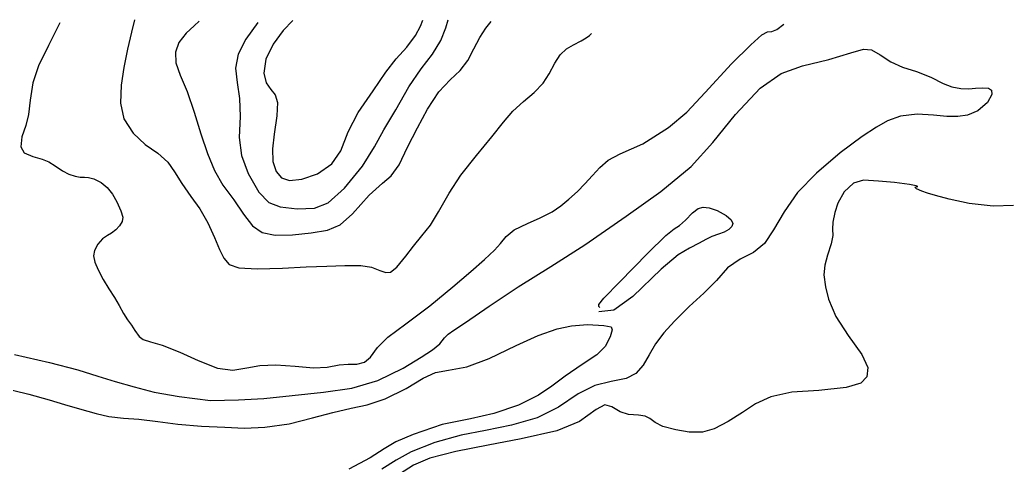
# Model space of a CAD drawing. Extents: x -717076 to -715000, y -984627 to -984000.
# Drawn here: x -716013.7 to -715613.3, y -984180.2 to -983999.6 of the extents above; entities that cross this region are included whole.
import ezdxf

# ---------------------------------------------------------------- set-up
doc = ezdxf.new("R2010")
doc.units = 0
doc.layers.add('contour_lines', color=1, linetype='CONTINUOUS')

msp = doc.modelspace()

# ---------------------------------------------------------------- linework, layer by layer
at = {"layer": 'contour_lines', "color": 1}
for p, q in [((-715997.429, -984000.91, 276), (-716002.036, -984010.007, 276)), ((-715967.131, -983999.62, 277), (-715968.437, -984004.628, 277)), ((-715943.032, -984002.105, 278), (-715946.215, -984005.086, 278)), ((-715940.937, -984000.189, 278), (-715943.032, -984002.105, 278)), ((-715917.149, -984000.721, 279), (-715922.087, -984007.529, 279)), ((-715902.987, -983999.938, 280), (-715906.829, -984004.027, 280)), ((-715853.212, -984006.032, 280), (-715851.214, -984002.2, 280)), ((-715851.214, -984002.2, 280), (-715850.329, -983999.819, 280)), ((-715841.01, -984002.836, 279), (-715840.002, -983999.63, 279)), ((-715824.75, -984002.981, 278), (-715822.536, -984000.308, 278)), ((-715706.71, -984003.579, 276), (-715703.857, -984001.444, 276)), ((-715968.437, -984004.628, 277), (-715969.991, -984011.586, 277)), ((-715946.215, -984005.086, 278), (-715949.143, -984008.849, 278)), ((-715906.829, -984004.027, 280), (-715910.992, -984009.482, 280)), ((-715856.818, -984010.713, 280), (-715853.212, -984006.032, 280)), ((-715843.023, -984007.969, 279), (-715841.01, -984002.836, 279)), ((-715827.209, -984006.783, 278), (-715824.75, -984002.981, 278)), ((-715784.024, -984006.988, 277), (-715782.693, -984005.944, 277)), ((-715782.693, -984005.944, 277), (-715781.873, -984005.132, 277)), ((-715717.252, -984009.825, 276), (-715712.782, -984005.667, 276)), ((-715712.782, -984005.667, 276), (-715710.488, -984004.548, 276)), ((-715710.488, -984004.548, 276), (-715708.739, -984004.398, 276)), ((-715708.739, -984004.398, 276), (-715706.71, -984003.579, 276)), ((-716002.036, -984010.007, 276), (-716006.077, -984018.325, 276)), ((-715949.143, -984008.849, 278), (-715950.615, -984012.795, 278)), ((-715922.087, -984007.529, 279), (-715925.198, -984013.535, 279)), ((-715910.992, -984009.482, 280), (-715913.912, -984015.596, 280)), ((-715846.395, -984013.571, 279), (-715843.023, -984007.969, 279)), ((-715829.533, -984011.448, 278), (-715827.209, -984006.783, 278)), ((-715792.026, -984011.358, 277), (-715789.189, -984009.719, 277)), ((-715789.189, -984009.719, 277), (-715786.136, -984008.211, 277)), ((-715786.136, -984008.211, 277), (-715784.024, -984006.988, 277)), ((-715725.072, -984017.551, 276), (-715717.252, -984009.825, 276)), ((-715969.991, -984011.586, 277), (-715971.464, -984018.948, 277)), ((-715950.615, -984012.795, 278), (-715950.424, -984017.062, 278)), ((-715925.198, -984013.535, 279), (-715926.18, -984019.205, 279)), ((-715861.135, -984015.472, 280), (-715856.818, -984010.713, 280)), ((-715850.94, -984019.554, 279), (-715846.395, -984013.571, 279)), ((-715832.015, -984016.203, 278), (-715829.533, -984011.448, 278)), ((-715796.816, -984017.274, 277), (-715794.618, -984013.861, 277)), ((-715794.618, -984013.861, 277), (-715792.026, -984011.358, 277)), ((-715685.64, -984015.685, 275), (-715676.714, -984013.012, 275)), ((-715676.714, -984013.012, 275), (-715671.568, -984011.581, 275)), ((-715671.568, -984011.581, 275), (-715668.383, -984011.842, 275)), ((-715668.383, -984011.842, 275), (-715664.859, -984013.861, 275)), ((-715664.859, -984013.861, 275), (-715660.526, -984016.717, 275)), ((-715950.424, -984017.062, 278), (-715948.707, -984022.083, 278)), ((-715913.912, -984015.596, 280), (-715914.744, -984021.245, 280)), ((-715865.324, -984020.823, 280), (-715861.135, -984015.472, 280)), ((-715835.178, -984020.245, 278), (-715832.015, -984016.203, 278)), ((-715799.008, -984021.5, 277), (-715796.816, -984017.274, 277)), ((-715735.744, -984029.061, 276), (-715725.072, -984017.551, 276)), ((-715696.274, -984018.287, 275), (-715685.64, -984015.685, 275)), ((-715660.526, -984016.717, 275), (-715655.788, -984018.815, 275)), ((-716006.077, -984018.325, 276), (-716008.331, -984025.17, 276)), ((-715971.464, -984018.948, 277), (-715972.56, -984026.095, 277)), ((-715948.707, -984022.083, 278), (-715945.839, -984028.766, 278)), ((-715926.18, -984019.205, 279), (-715925.575, -984025.047, 279)), ((-715914.744, -984021.245, 280), (-715913.84, -984025.174, 280)), ((-715870.381, -984028.433, 280), (-715865.324, -984020.823, 280)), ((-715855.913, -984026.811, 279), (-715850.94, -984019.554, 279)), ((-715839.242, -984023.981, 278), (-715835.178, -984020.245, 278)), ((-715801.535, -984025.356, 277), (-715799.008, -984021.5, 277)), ((-715713.435, -984027.38, 275), (-715704.952, -984021.42, 275)), ((-715704.952, -984021.42, 275), (-715696.274, -984018.287, 275)), ((-715655.788, -984018.815, 275), (-715650.092, -984020.644, 275)), ((-715650.092, -984020.644, 275), (-715644.337, -984022.893, 275)), ((-716008.331, -984025.17, 276), (-716009.438, -984032.281, 276)), ((-715972.56, -984026.095, 277), (-715972.905, -984033.409, 277)), ((-715925.575, -984025.047, 279), (-715924.609, -984031.531, 279)), ((-715913.84, -984025.174, 280), (-715911.948, -984027.851, 280)), ((-715843.756, -984028.845, 278), (-715839.242, -984023.981, 278)), ((-715805.19, -984029.133, 277), (-715801.535, -984025.356, 277)), ((-715644.337, -984022.893, 275), (-715639.294, -984025.396, 275)), ((-715639.294, -984025.396, 275), (-715635.767, -984026.85, 275)), ((-715945.839, -984028.766, 278), (-715942.989, -984037.134, 278)), ((-715911.948, -984027.851, 280), (-715910.08, -984030.085, 280)), ((-715910.08, -984030.085, 280), (-715909.199, -984033.115, 280)), ((-715876.474, -984037.25, 280), (-715870.381, -984028.433, 280)), ((-715861.243, -984036.108, 279), (-715855.913, -984026.811, 279)), ((-715848.426, -984035.874, 278), (-715843.756, -984028.845, 278)), ((-715809.477, -984032.738, 277), (-715805.19, -984029.133, 277)), ((-715743.278, -984037.055, 276), (-715735.744, -984029.061, 276)), ((-715723.469, -984038.019, 275), (-715713.435, -984027.38, 275)), ((-715635.767, -984026.85, 275), (-715632.113, -984027.545, 275)), ((-715632.113, -984027.545, 275), (-715628.926, -984027.597, 275)), ((-715628.926, -984027.597, 275), (-715626.183, -984027.372, 275)), ((-715626.183, -984027.372, 275), (-715623.35, -984027.238, 275)), ((-715623.35, -984027.238, 275), (-715620.986, -984027.405, 275)), ((-715619.568, -984029.938, 275), (-715621.277, -984033.184, 275)), ((-715620.986, -984027.405, 275), (-715619.73, -984028.114, 275)), ((-715619.73, -984028.114, 275), (-715619.568, -984029.938, 275)), ((-716009.438, -984032.281, 276), (-716010.094, -984038.006, 276)), ((-715972.905, -984033.409, 277), (-715971.446, -984039.735, 277)), ((-715924.609, -984031.531, 279), (-715924.388, -984038.852, 279)), ((-715909.199, -984033.115, 280), (-715909.481, -984038.58, 280)), ((-715813.716, -984036.626, 277), (-715809.477, -984032.738, 277)), ((-715621.277, -984033.184, 275), (-715625.252, -984036.489, 275)), ((-716010.094, -984038.006, 276), (-716011.201, -984042.492, 276)), ((-715942.989, -984037.134, 278), (-715940.344, -984045.834, 278)), ((-715880.562, -984045.088, 280), (-715876.474, -984037.25, 280)), ((-715866.056, -984044.236, 279), (-715861.243, -984036.108, 279)), ((-715852.46, -984043.478, 278), (-715848.426, -984035.874, 278)), ((-715817.534, -984041.121, 277), (-715813.716, -984036.626, 277)), ((-715750.723, -984043.274, 276), (-715743.278, -984037.055, 276)), ((-715732.641, -984049.4, 275), (-715723.469, -984038.019, 275)), ((-715649.866, -984037.914, 275), (-715656.661, -984038.668, 275)), ((-715643.182, -984038.352, 275), (-715649.866, -984037.914, 275)), ((-715629.411, -984038.283, 275), (-715633.296, -984038.895, 275)), ((-715625.252, -984036.489, 275), (-715629.411, -984038.283, 275)), ((-715971.446, -984039.735, 277), (-715967.69, -984045.629, 277)), ((-715924.388, -984038.852, 279), (-715924.8, -984047.374, 279)), ((-715909.481, -984038.58, 280), (-715910.55, -984045.955, 280)), ((-715822.237, -984047.108, 277), (-715817.534, -984041.121, 277)), ((-715661.942, -984040.571, 275), (-715666.354, -984043.159, 275)), ((-715656.661, -984038.668, 275), (-715661.942, -984040.571, 275)), ((-715637.752, -984038.876, 275), (-715643.182, -984038.352, 275)), ((-715633.296, -984038.895, 275), (-715637.752, -984038.876, 275)), ((-716011.201, -984042.492, 276), (-716012.841, -984047.107, 276)), ((-715967.69, -984045.629, 277), (-715962.782, -984050.125, 277)), ((-715940.344, -984045.834, 278), (-715937.552, -984053.82, 278)), ((-715910.55, -984045.955, 280), (-715911.28, -984051.948, 280)), ((-715883.514, -984052.754, 280), (-715880.562, -984045.088, 280)), ((-715869.851, -984051.128, 279), (-715866.056, -984044.236, 279)), ((-715856.433, -984051.256, 278), (-715852.46, -984043.478, 278)), ((-715761.115, -984049.875, 276), (-715750.723, -984043.274, 276)), ((-715666.354, -984043.159, 275), (-715672.168, -984046.996, 275)), ((-716012.841, -984047.107, 276), (-716013.295, -984051.081, 276)), ((-715962.782, -984050.125, 277), (-715957.659, -984053.731, 277)), ((-715924.8, -984047.374, 279), (-715923.855, -984054.712, 279)), ((-715828.47, -984054.669, 277), (-715822.237, -984047.108, 277)), ((-715770.203, -984054.016, 276), (-715761.115, -984049.875, 276)), ((-715741.481, -984059.059, 275), (-715732.641, -984049.4, 275)), ((-715672.168, -984046.996, 275), (-715681.087, -984053.607, 275)), ((-716013.295, -984051.081, 276), (-716011.858, -984053.5, 276)), ((-716011.858, -984053.5, 276), (-716008.412, -984055.103, 276)), ((-715957.659, -984053.731, 277), (-715953.644, -984057.34, 277)), ((-715937.552, -984053.82, 278), (-715934.803, -984060.714, 278)), ((-715911.28, -984051.948, 280), (-715911.029, -984057.029, 280)), ((-715887.118, -984057.958, 280), (-715883.514, -984052.754, 280)), ((-715874.677, -984059.014, 279), (-715869.851, -984051.128, 279)), ((-715859.924, -984058.394, 278), (-715856.433, -984051.256, 278)), ((-715775.117, -984056.489, 276), (-715770.203, -984054.016, 276)), ((-715681.087, -984053.607, 275), (-715690.694, -984061.833, 275)), ((-716008.412, -984055.103, 276), (-716004.585, -984056.182, 276)), ((-716004.585, -984056.182, 276), (-716001.877, -984057.233, 276)), ((-716001.877, -984057.233, 276), (-715999.283, -984058.853, 276)), ((-715953.644, -984057.34, 277), (-715950.904, -984061.215, 277)), ((-715923.855, -984054.712, 279), (-715921.058, -984061.972, 279)), ((-715911.029, -984057.029, 280), (-715909.699, -984061.133, 280)), ((-715892.997, -984062.05, 280), (-715887.118, -984057.958, 280)), ((-715834.893, -984062.637, 277), (-715828.47, -984054.669, 277)), ((-715778.523, -984059.443, 276), (-715775.117, -984056.489, 276)), ((-715999.283, -984058.853, 276), (-715996.313, -984060.873, 276)), ((-715996.313, -984060.873, 276), (-715993.755, -984062.208, 276)), ((-715993.755, -984062.208, 276), (-715991.199, -984063.039, 276)), ((-715950.904, -984061.215, 277), (-715948.031, -984065.939, 277)), ((-715934.803, -984060.714, 278), (-715931.353, -984066.656, 278)), ((-715921.058, -984061.972, 279), (-715916.786, -984069.532, 279)), ((-715909.699, -984061.133, 280), (-715907.516, -984063.683, 280)), ((-715899.263, -984064.233, 280), (-715892.997, -984062.05, 280)), ((-715882.033, -984067.886, 279), (-715874.677, -984059.014, 279)), ((-715863.052, -984062.838, 278), (-715859.924, -984058.394, 278)), ((-715781.456, -984062.705, 276), (-715778.523, -984059.443, 276)), ((-715753.73, -984069.303, 275), (-715741.481, -984059.059, 275)), ((-715690.694, -984061.833, 275), (-715698.349, -984069.694, 275)), ((-715991.199, -984063.039, 276), (-715989.16, -984063.422, 276)), ((-715989.16, -984063.422, 276), (-715987.427, -984063.486, 276)), ((-715987.427, -984063.486, 276), (-715985.856, -984063.528, 276)), ((-715985.856, -984063.528, 276), (-715983.628, -984064.104, 276)), ((-715983.628, -984064.104, 276), (-715980.732, -984065.573, 276)), ((-715980.732, -984065.573, 276), (-715978.205, -984067.599, 276)), ((-715948.031, -984065.939, 277), (-715944.286, -984071.298, 277)), ((-715907.516, -984063.683, 280), (-715904.281, -984064.726, 280)), ((-715904.281, -984064.726, 280), (-715899.263, -984064.233, 280)), ((-715871.961, -984070.701, 278), (-715866.635, -984065.918, 278)), ((-715866.635, -984065.918, 278), (-715863.052, -984062.838, 278)), ((-715839.654, -984069.941, 277), (-715834.893, -984062.637, 277)), ((-715787.602, -984069.293, 276), (-715784.564, -984066.155, 276)), ((-715784.564, -984066.155, 276), (-715781.456, -984062.705, 276)), ((-715675.619, -984065.866, 276), (-715679.396, -984069.403, 276)), ((-715671.587, -984064.702, 276), (-715675.619, -984065.866, 276)), ((-715665.559, -984065.002, 276), (-715671.587, -984064.702, 276)), ((-715659.055, -984065.631, 276), (-715665.559, -984065.002, 276)), ((-715652.966, -984066.423, 276), (-715659.055, -984065.631, 276)), ((-715978.205, -984067.599, 276), (-715976.126, -984070.269, 276)), ((-715976.126, -984070.269, 276), (-715974.349, -984073.485, 276)), ((-715931.353, -984066.656, 278), (-715926.883, -984072.658, 278)), ((-715916.786, -984069.532, 279), (-715912.766, -984073.711, 279)), ((-715888.714, -984073.811, 279), (-715882.033, -984067.886, 279)), ((-715843.85, -984077.544, 277), (-715839.654, -984069.941, 277)), ((-715791.127, -984072.412, 276), (-715787.602, -984069.293, 276)), ((-715767.882, -984079.242, 275), (-715753.73, -984069.303, 275)), ((-715698.349, -984069.694, 275), (-715703.73, -984077.438, 275)), ((-715679.396, -984069.403, 276), (-715681.959, -984073.901, 276)), ((-715650.243, -984066.895, 276), (-715652.966, -984066.423, 276)), ((-715650.776, -984067.547, 276), (-715650.257, -984067.289, 276)), ((-715650.1, -984068.163, 276), (-715650.776, -984067.547, 276)), ((-715650.257, -984067.289, 276), (-715649.558, -984067.214, 276)), ((-715649.558, -984067.214, 276), (-715650.243, -984066.895, 276)), ((-715647.984, -984069.098, 276), (-715650.1, -984068.163, 276)), ((-715645.591, -984069.918, 276), (-715647.984, -984069.098, 276)), ((-715642.477, -984070.85, 276), (-715645.591, -984069.918, 276)), ((-715974.349, -984073.485, 276), (-715972.707, -984077.085, 276)), ((-715944.286, -984071.298, 277), (-715940.74, -984076.251, 277)), ((-715926.883, -984072.658, 278), (-715922.92, -984078.378, 278)), ((-715912.766, -984073.711, 279), (-715908.115, -984075.514, 279)), ((-715894.259, -984076.027, 279), (-715888.714, -984073.811, 279)), ((-715878.828, -984078.346, 278), (-715871.961, -984070.701, 278)), ((-715794.368, -984075.111, 276), (-715791.127, -984072.412, 276)), ((-715681.959, -984073.901, 276), (-715683.269, -984077.808, 276)), ((-715636.908, -984072.407, 276), (-715642.477, -984070.85, 276)), ((-715628.781, -984074.133, 276), (-715636.908, -984072.407, 276)), ((-715618.987, -984075.135, 276), (-715628.781, -984074.133, 276)), ((-715972.707, -984077.085, 276), (-715971.904, -984079.698, 276)), ((-715940.74, -984076.251, 277), (-715937.373, -984081.892, 277)), ((-715908.115, -984075.514, 279), (-715901.219, -984076.31, 279)), ((-715901.219, -984076.31, 279), (-715894.259, -984076.027, 279)), ((-715847.218, -984082.841, 277), (-715843.85, -984077.544, 277)), ((-715802.688, -984079.943, 276), (-715797.81, -984077.439, 276)), ((-715797.81, -984077.439, 276), (-715794.368, -984075.111, 276)), ((-715743.743, -984080.855, 274), (-715740.883, -984077.938, 274)), ((-715740.883, -984077.938, 274), (-715738.61, -984076.157, 274)), ((-715738.61, -984076.157, 274), (-715736.654, -984075.574, 274)), ((-715736.654, -984075.574, 274), (-715734.113, -984075.904, 274)), ((-715734.113, -984075.904, 274), (-715730.9, -984076.989, 274)), ((-715730.9, -984076.989, 274), (-715727.252, -984078.954, 274)), ((-715703.73, -984077.438, 275), (-715708.072, -984084.843, 275)), ((-715683.269, -984077.808, 276), (-715684.068, -984081.605, 276)), ((-715610.752, -984074.878, 276), (-715618.987, -984075.135, 276)), ((-715972.12, -984081.415, 276), (-715973.259, -984083.199, 276)), ((-715971.904, -984079.698, 276), (-715972.12, -984081.415, 276)), ((-715937.373, -984081.892, 277), (-715934.688, -984087.947, 277)), ((-715922.92, -984078.378, 278), (-715919.338, -984083.095, 278)), ((-715883.79, -984082.761, 278), (-715878.828, -984078.346, 278)), ((-715813.21, -984084.827, 276), (-715807.871, -984082.171, 276)), ((-715807.871, -984082.171, 276), (-715802.688, -984079.943, 276)), ((-715784.617, -984090.822, 275), (-715767.882, -984079.242, 275)), ((-715746.153, -984083.032, 274), (-715743.743, -984080.855, 274)), ((-715727.252, -984078.954, 274), (-715725.238, -984080.769, 274)), ((-715725.238, -984080.769, 274), (-715724.632, -984082.174, 274)), ((-715724.632, -984082.174, 274), (-715724.951, -984083.395, 274)), ((-715684.068, -984081.605, 276), (-715684.187, -984084.536, 276)), ((-715976.443, -984086.075, 276), (-715978.152, -984087.131, 276)), ((-715974.696, -984084.772, 276), (-715976.443, -984086.075, 276)), ((-715973.259, -984083.199, 276), (-715974.696, -984084.772, 276)), ((-715919.338, -984083.095, 278), (-715915.411, -984085.902, 278)), ((-715915.411, -984085.902, 278), (-715910.163, -984086.98, 278)), ((-715903.171, -984086.751, 278), (-715895.569, -984085.974, 278)), ((-715895.569, -984085.974, 278), (-715888.875, -984084.863, 278)), ((-715888.875, -984084.863, 278), (-715883.79, -984082.761, 278)), ((-715850.692, -984087.172, 277), (-715847.218, -984082.841, 277)), ((-715816.472, -984087.411, 276), (-715813.21, -984084.827, 276)), ((-715751.79, -984087.111, 274), (-715748.348, -984084.431, 274)), ((-715748.348, -984084.431, 274), (-715746.153, -984083.032, 274)), ((-715728.137, -984085.76, 274), (-715730.383, -984086.552, 274)), ((-715726.17, -984084.648, 274), (-715728.137, -984085.76, 274)), ((-715724.951, -984083.395, 274), (-715726.17, -984084.648, 274)), ((-715708.072, -984084.843, 275), (-715711.789, -984090.36, 275)), ((-715684.187, -984084.536, 276), (-715684.099, -984087.133, 276)), ((-715980.082, -984088.468, 276), (-715981.998, -984090.567, 276)), ((-715978.152, -984087.131, 276), (-715980.082, -984088.468, 276)), ((-715934.688, -984087.947, 277), (-715932.725, -984092.731, 277)), ((-715910.163, -984086.98, 278), (-715903.171, -984086.751, 278)), ((-715854.021, -984091.34, 277), (-715850.692, -984087.172, 277)), ((-715821.249, -984093.082, 276), (-715818.783, -984090.269, 276)), ((-715818.783, -984090.269, 276), (-715816.472, -984087.411, 276)), ((-715759.087, -984094.173, 274), (-715751.79, -984087.111, 274)), ((-715738.254, -984090.185, 274), (-715742.1, -984092.193, 274)), ((-715735.506, -984088.676, 274), (-715738.254, -984090.185, 274)), ((-715733.135, -984087.517, 274), (-715735.506, -984088.676, 274)), ((-715730.383, -984086.552, 274), (-715733.135, -984087.517, 274)), ((-715684.099, -984087.133, 276), (-715684.675, -984090.459, 276)), ((-715983.41, -984093.204, 276), (-715983.784, -984095.363, 276)), ((-715981.998, -984090.567, 276), (-715983.41, -984093.204, 276)), ((-715932.725, -984092.731, 277), (-715930.976, -984096.299, 277)), ((-715857.138, -984095.464, 277), (-715854.021, -984091.34, 277)), ((-715825.241, -984096.855, 276), (-715821.249, -984093.082, 276)), ((-715798.336, -984099.696, 275), (-715784.617, -984090.822, 275)), ((-715770.541, -984105.947, 274), (-715759.087, -984094.173, 274)), ((-715742.1, -984092.193, 274), (-715746.805, -984094.882, 274)), ((-715716.246, -984093.941, 275), (-715721.633, -984096.666, 275)), ((-715711.789, -984090.36, 275), (-715716.246, -984093.941, 275)), ((-715684.675, -984090.459, 276), (-715686.214, -984095.087, 276)), ((-715983.784, -984095.363, 276), (-715983.224, -984097.82, 276)), ((-715983.224, -984097.82, 276), (-715981.842, -984100.962, 276)), ((-715930.976, -984096.299, 277), (-715928.755, -984098.776, 277)), ((-715860.808, -984099.901, 277), (-715857.138, -984095.464, 277)), ((-715830.853, -984101.699, 276), (-715825.241, -984096.855, 276)), ((-715746.805, -984094.882, 274), (-715753.576, -984100.706, 274)), ((-715721.633, -984096.666, 275), (-715726.755, -984100.214, 275)), ((-715686.214, -984095.087, 276), (-715687.336, -984099.101, 276)), ((-715981.842, -984100.962, 276), (-715979.897, -984104.919, 276)), ((-715928.755, -984098.776, 277), (-715924.925, -984100.117, 277)), ((-715924.925, -984100.117, 277), (-715917.474, -984100.616, 277)), ((-715917.474, -984100.616, 277), (-715907.188, -984100.251, 277)), ((-715907.188, -984100.251, 277), (-715897.504, -984099.817, 277)), ((-715897.504, -984099.817, 277), (-715889.223, -984099.518, 277)), ((-715889.223, -984099.518, 277), (-715881.844, -984099.168, 277)), ((-715881.844, -984099.168, 277), (-715875.415, -984099.214, 277)), ((-715875.415, -984099.214, 277), (-715871.134, -984099.959, 277)), ((-715871.134, -984099.959, 277), (-715867.646, -984101.288, 277)), ((-715867.646, -984101.288, 277), (-715865.31, -984102.119, 277)), ((-715865.31, -984102.119, 277), (-715863.317, -984101.911, 277)), ((-715863.317, -984101.911, 277), (-715860.808, -984099.901, 277)), ((-715838.095, -984107.816, 276), (-715830.853, -984101.699, 276)), ((-715811.634, -984107.871, 275), (-715798.336, -984099.696, 275)), ((-715753.576, -984100.706, 274), (-715765.099, -984111.842, 274)), ((-715726.755, -984100.214, 275), (-715731.203, -984105.31, 275)), ((-715687.336, -984099.101, 276), (-715687.639, -984103.004, 276)), ((-715979.897, -984104.919, 276), (-715977.552, -984108.67, 276)), ((-715776.896, -984112.509, 274), (-715770.541, -984105.947, 274)), ((-715731.203, -984105.31, 275), (-715736.317, -984110.402, 275)), ((-715687.639, -984103.004, 276), (-715687.073, -984107.834, 276)), ((-715977.552, -984108.67, 276), (-715975.299, -984112.182, 276)), ((-715847.421, -984115.565, 276), (-715838.095, -984107.816, 276)), ((-715823.397, -984115.687, 275), (-715811.634, -984107.871, 275)), ((-715687.073, -984107.834, 276), (-715685.803, -984112.823, 276)), ((-715975.299, -984112.182, 276), (-715973.454, -984115.442, 276)), ((-715778.915, -984115.052, 274), (-715776.896, -984112.509, 274)), ((-715765.099, -984111.842, 274), (-715772.793, -984117.274, 274)), ((-715736.317, -984110.402, 275), (-715742.301, -984115.856, 275)), ((-715685.803, -984112.823, 276), (-715682.887, -984119.962, 276)), ((-715973.454, -984115.442, 276), (-715971.652, -984118.689, 276)), ((-715857.152, -984122.814, 276), (-715847.421, -984115.565, 276)), ((-715833.024, -984122.406, 275), (-715823.397, -984115.687, 275)), ((-715778.974, -984115.877, 274), (-715778.915, -984115.052, 274)), ((-715778.455, -984116.321, 274), (-715778.974, -984115.877, 274)), ((-715772.793, -984117.274, 274), (-715778.87, -984118.036, 274)), ((-715742.301, -984115.856, 275), (-715748.174, -984121.79, 275)), ((-715971.652, -984118.689, 276), (-715969.995, -984121.209, 276)), ((-715969.995, -984121.209, 276), (-715968.423, -984123.385, 276)), ((-715748.174, -984121.79, 275), (-715752.547, -984126.518, 275)), ((-715682.887, -984119.962, 276), (-715677.772, -984127.562, 276)), ((-715968.423, -984123.385, 276), (-715966.979, -984125.599, 276)), ((-715966.979, -984125.599, 276), (-715965.31, -984127.97, 276)), ((-715864.396, -984128.273, 276), (-715857.152, -984122.814, 276)), ((-715839.987, -984127.046, 275), (-715837.702, -984125.467, 275)), ((-715837.702, -984125.467, 275), (-715833.024, -984122.406, 275)), ((-715803.454, -984127.581, 274), (-715795.836, -984124.956, 274)), ((-715795.836, -984124.956, 274), (-715790.032, -984123.68, 274)), ((-715790.032, -984123.68, 274), (-715783.551, -984123.116, 274)), ((-715783.551, -984123.116, 274), (-715776.882, -984123.489, 274)), ((-715776.882, -984123.489, 274), (-715773.977, -984124.035, 274)), ((-715773.513, -984125.29, 274), (-715774.327, -984128.144, 274)), ((-715773.977, -984124.035, 274), (-715773.513, -984125.29, 274)), ((-715965.31, -984127.97, 276), (-715963.594, -984129.28, 276)), ((-715963.594, -984129.28, 276), (-715960.679, -984130.19, 276)), ((-715960.679, -984130.19, 276), (-715955.917, -984131.546, 276)), ((-715868.685, -984132.51, 276), (-715864.396, -984128.273, 276)), ((-715843.386, -984130.984, 275), (-715841.428, -984128.62, 275)), ((-715841.428, -984128.62, 275), (-715839.987, -984127.046, 275)), ((-715812.459, -984131.616, 274), (-715803.454, -984127.581, 274)), ((-715774.327, -984128.144, 274), (-715776.318, -984132.017, 274)), ((-715752.547, -984126.518, 275), (-715755.994, -984130.921, 275)), ((-715677.772, -984127.562, 276), (-715672.245, -984135.252, 276)), ((-715955.917, -984131.546, 276), (-715948.757, -984134.321, 276)), ((-715948.757, -984134.321, 276), (-715941.291, -984137.701, 276)), ((-715871.535, -984136.404, 276), (-715868.685, -984132.51, 276)), ((-715850.917, -984136.387, 275), (-715846.36, -984133.455, 275)), ((-715846.36, -984133.455, 275), (-715843.386, -984130.984, 275)), ((-715823.403, -984136.95, 274), (-715812.459, -984131.616, 274)), ((-715776.318, -984132.017, 274), (-715779.79, -984135.488, 274)), ((-715755.994, -984130.921, 275), (-715758.549, -984135.407, 275)), ((-716015.885, -984135.308, 275), (-716001.691, -984138.572, 275)), ((-715941.291, -984137.701, 276), (-715933.524, -984140.798, 276)), ((-715873.917, -984138.434, 276), (-715871.535, -984136.404, 276)), ((-715858.29, -984140.834, 275), (-715850.917, -984136.387, 275)), ((-715832.494, -984140.342, 274), (-715823.403, -984136.95, 274)), ((-715779.79, -984135.488, 274), (-715785.717, -984139.401, 274)), ((-715758.549, -984135.407, 275), (-715760.916, -984139.638, 275)), ((-715672.245, -984135.252, 276), (-715669.878, -984140.577, 276)), ((-716001.691, -984138.572, 275), (-715990.081, -984141.467, 275)), ((-715990.081, -984141.467, 275), (-715981.978, -984144.12, 275)), ((-715933.524, -984140.798, 276), (-715927.299, -984141.626, 276)), ((-715927.299, -984141.626, 276), (-715921.655, -984140.749, 276)), ((-715921.655, -984140.749, 276), (-715916.333, -984139.785, 276)), ((-715916.333, -984139.785, 276), (-715909.926, -984139.518, 276)), ((-715909.926, -984139.518, 276), (-715901.985, -984139.991, 276)), ((-715901.985, -984139.991, 276), (-715894.554, -984140.717, 276)), ((-715894.554, -984140.717, 276), (-715889.004, -984140.473, 276)), ((-715889.004, -984140.473, 276), (-715884.227, -984139.527, 276)), ((-715884.227, -984139.527, 276), (-715880.539, -984139.266, 276)), ((-715880.539, -984139.266, 276), (-715876.98, -984139.196, 276)), ((-715876.98, -984139.196, 276), (-715873.917, -984138.434, 276)), ((-715868.565, -984145.869, 275), (-715858.29, -984140.834, 275)), ((-715845.174, -984142.568, 274), (-715839.928, -984141.629, 274)), ((-715839.928, -984141.629, 274), (-715832.494, -984140.342, 274)), ((-715785.717, -984139.401, 274), (-715792.571, -984144.134, 274)), ((-715760.916, -984139.638, 275), (-715763.865, -984143.005, 275)), ((-715669.878, -984140.577, 276), (-715670.296, -984144.427, 276)), ((-715981.978, -984144.12, 275), (-715975.009, -984146.313, 275)), ((-715975.009, -984146.313, 275), (-715967.343, -984148.397, 275)), ((-715879.116, -984149.016, 275), (-715868.565, -984145.869, 275)), ((-715857.066, -984149.157, 274), (-715850.127, -984144.889, 274)), ((-715850.127, -984144.889, 274), (-715845.174, -984142.568, 274)), ((-715792.571, -984144.134, 274), (-715798.035, -984148.183, 274)), ((-715773.851, -984146.261, 275), (-715780.598, -984147.876, 275)), ((-715767.839, -984144.995, 275), (-715773.851, -984146.261, 275)), ((-715763.865, -984143.005, 275), (-715767.839, -984144.995, 275)), ((-715670.296, -984144.427, 276), (-715672.745, -984146.871, 276)), ((-716022.838, -984148.219, 274), (-716009.999, -984151.447, 274)), ((-715967.343, -984148.397, 275), (-715959.161, -984150.535, 275)), ((-715890.579, -984150.525, 275), (-715879.116, -984149.016, 275)), ((-715865.543, -984153.248, 274), (-715857.066, -984149.157, 274)), ((-715798.035, -984148.183, 274), (-715803.318, -984151.797, 274)), ((-715780.598, -984147.876, 275), (-715787.225, -984151.22, 275)), ((-715689.702, -984149.874, 276), (-715700.716, -984150.626, 276)), ((-715678.626, -984148.68, 276), (-715689.702, -984149.874, 276)), ((-715672.745, -984146.871, 276), (-715678.626, -984148.68, 276)), ((-716009.999, -984151.447, 274), (-716001.805, -984153.662, 274)), ((-716001.805, -984153.662, 274), (-715995.6, -984155.534, 274)), ((-715959.161, -984150.535, 275), (-715949.047, -984152.311, 275)), ((-715949.047, -984152.311, 275), (-715936.314, -984153.977, 275)), ((-715936.314, -984153.977, 275), (-715924.983, -984153.679, 275)), ((-715924.983, -984153.679, 275), (-715914.8, -984153.127, 275)), ((-715914.8, -984153.127, 275), (-715903.215, -984151.921, 275)), ((-715903.215, -984151.921, 275), (-715890.579, -984150.525, 275)), ((-715872.849, -984155.704, 274), (-715865.543, -984153.248, 274)), ((-715803.318, -984151.797, 274), (-715811.515, -984155.818, 274)), ((-715787.225, -984151.22, 275), (-715795.322, -984156.711, 275)), ((-715709.238, -984152.409, 276), (-715715.39, -984155.273, 276)), ((-715700.716, -984150.626, 276), (-715709.238, -984152.409, 276)), ((-715995.6, -984155.534, 274), (-715989.408, -984157.313, 274)), ((-715989.408, -984157.313, 274), (-715982.725, -984159.171, 274)), ((-715886.763, -984158.758, 274), (-715879.337, -984157.106, 274)), ((-715879.337, -984157.106, 274), (-715872.849, -984155.704, 274)), ((-715811.515, -984155.818, 274), (-715821.466, -984159.242, 274)), ((-715795.322, -984156.711, 275), (-715803.935, -984161.022, 275)), ((-715780.014, -984157.538, 276), (-715786.717, -984162.424, 276)), ((-715776.487, -984155.725, 276), (-715780.014, -984157.538, 276)), ((-715773.583, -984156.515, 276), (-715776.487, -984155.725, 276)), ((-715770.226, -984158.531, 276), (-715773.583, -984156.515, 276)), ((-715715.39, -984155.273, 276), (-715720.666, -984158.767, 276)), ((-715982.725, -984159.171, 274), (-715977.542, -984160.475, 274)), ((-715977.542, -984160.475, 274), (-715971.583, -984161.134, 274)), ((-715971.583, -984161.134, 274), (-715965.437, -984161.569, 274)), ((-715965.437, -984161.569, 274), (-715957.677, -984162.52, 274)), ((-715904.491, -984163.364, 274), (-715894.987, -984161.027, 274)), ((-715894.987, -984161.027, 274), (-715886.763, -984158.758, 274)), ((-715830.991, -984161.357, 274), (-715842.484, -984163.748, 274)), ((-715821.466, -984159.242, 274), (-715830.991, -984161.357, 274)), ((-715803.935, -984161.022, 275), (-715814.313, -984164.002, 275)), ((-715766.845, -984159.676, 276), (-715770.226, -984158.531, 276)), ((-715762.831, -984159.968, 276), (-715766.845, -984159.676, 276)), ((-715760.194, -984160.291, 276), (-715762.831, -984159.968, 276)), ((-715758.258, -984161.254, 276), (-715760.194, -984160.291, 276)), ((-715756.097, -984162.885, 276), (-715758.258, -984161.254, 276)), ((-715720.666, -984158.767, 276), (-715726.454, -984162.43, 276)), ((-715957.677, -984162.52, 274), (-715949.658, -984163.506, 274)), ((-715949.658, -984163.506, 274), (-715940.051, -984164.319, 274)), ((-715940.051, -984164.319, 274), (-715930.482, -984164.815, 274)), ((-715930.482, -984164.815, 274), (-715922.583, -984165.2, 274)), ((-715922.583, -984165.2, 274), (-715914.352, -984164.824, 274)), ((-715914.352, -984164.824, 274), (-715904.491, -984163.364, 274)), ((-715842.484, -984163.748, 274), (-715854.133, -984167.757, 274)), ((-715824.899, -984166.092, 275), (-715834.753, -984168.049, 275)), ((-715814.313, -984164.002, 275), (-715824.899, -984166.092, 275)), ((-715796.008, -984166.289, 276), (-715810.34, -984169.561, 276)), ((-715786.717, -984162.424, 276), (-715796.008, -984166.289, 276)), ((-715752.975, -984164.472, 276), (-715756.097, -984162.885, 276)), ((-715747.74, -984165.909, 276), (-715752.975, -984164.472, 276)), ((-715742.244, -984166.787, 276), (-715747.74, -984165.909, 276)), ((-715732.204, -984165.459, 276), (-715736.898, -984166.757, 276)), ((-715726.454, -984162.43, 276), (-715732.204, -984165.459, 276)), ((-715854.133, -984167.757, 274), (-715861.177, -984170.741, 274)), ((-715834.753, -984168.049, 275), (-715845.354, -984170.992, 275)), ((-715810.34, -984169.561, 276), (-715823.824, -984172.119, 276)), ((-715736.898, -984166.757, 276), (-715742.244, -984166.787, 276)), ((-715865.89, -984173.605, 274), (-715871.605, -984177.22, 274)), ((-715861.177, -984170.741, 274), (-715865.89, -984173.605, 274)), ((-715845.354, -984170.992, 275), (-715854.979, -984174.714, 275)), ((-715823.824, -984172.119, 276), (-715836.942, -984174.602, 276)), ((-715871.605, -984177.22, 274), (-715880.297, -984181.742, 274)), ((-715861.136, -984178.084, 275), (-715866.845, -984181.745, 275)), ((-715854.979, -984174.714, 275), (-715861.136, -984178.084, 275)), ((-715847.418, -984177.295, 276), (-715854.006, -984180.168, 276)), ((-715836.942, -984174.602, 276), (-715847.418, -984177.295, 276)), ((-715854.006, -984180.168, 276), (-715859.706, -984183.802, 276))]:
    msp.add_line(p, q, dxfattribs=at)

doc.saveas('drawing.dxf')
